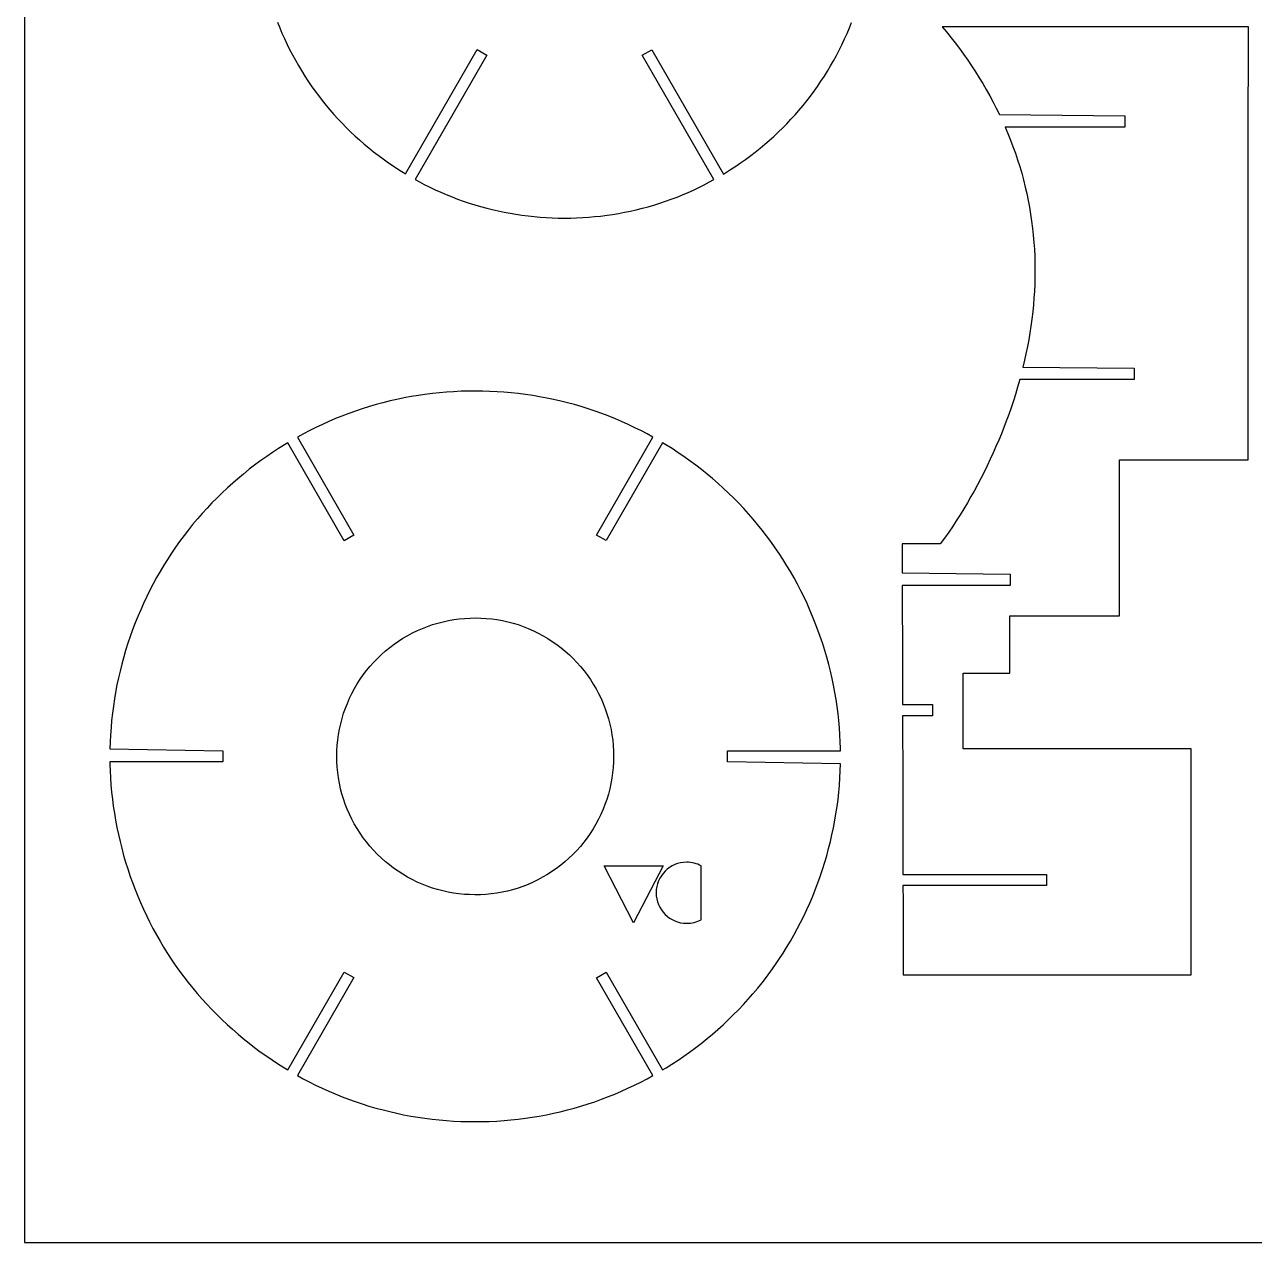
# Model space of a CAD drawing. Extents: x -508 to 692, y -87 to 513.
# Drawn here: x -508.1 to -205.1, y -87.1 to 212.8 of the extents above; entities that cross this region are included whole.
import ezdxf

# ---------------------------------------------------------------- set-up
doc = ezdxf.new("R2010")
doc.units = 0
doc.layers.add('Capa_1', color=7, linetype='CONTINUOUS')

msp = doc.modelspace()

# ---------------------------------------------------------------- linework, layer by layer
at = {"layer": 'Capa_1', "color": 7}
for p, q in [((-508.076059, 512.876138), (-508.076059, -87.12372)), ((-445.782926, 213.467748), (-445.224464, 212.076393)), ((-304.856303, 212.044287), (-304.32502, 213.365793)), ((-279.64382, 212.315088), (-282.030362, 212.316217)), ((-282.030362, 212.316217), (-280.973087, 211.040572)), ((-277.257631, 212.313959), (-279.64382, 212.315088)), ((-272.484548, 212.311137), (-277.257631, 212.313959)), ((-262.894637, 212.306565), (-272.484548, 212.311137)), ((-253.559784, 212.302331), (-262.894637, 212.306565)), ((-244.077117, 212.297392), (-253.559784, 212.302331)), ((-234.887962, 212.292453), (-244.077117, 212.297392)), ((-225.700217, 212.288559), (-234.887962, 212.292453)), ((-215.892642, 212.28362), (-225.700217, 212.288559)), ((-211.240562, 212.280798), (-215.892642, 212.28362)), ((-206.588129, 212.27854), (-211.240562, 212.280798)), ((-206.590669, 207.31672), (-206.588129, 212.27854)), ((-445.224464, 212.076393), (-444.66922, 210.764765)), ((-444.66922, 210.764765), (-444.061032, 209.401279)), ((-444.061032, 209.401279), (-443.384404, 207.962651)), ((-306.71722, 207.892798), (-306.05222, 209.302145)), ((-306.05222, 209.302145), (-305.463081, 210.616595)), ((-305.463081, 210.616595), (-304.856303, 212.044287)), ((-280.973087, 211.040572), (-279.813859, 209.598769)), ((-279.813859, 209.598769), (-278.817615, 208.319597)), ((-443.384404, 207.962651), (-442.783242, 206.74592)), ((-442.783242, 206.74592), (-442.080876, 205.389843)), ((-414.24352, 176.079651), (-396.569015, 206.692648)), ((-396.569015, 206.692648), (-394.187426, 205.31752)), ((-355.958648, 205.272718), (-353.577398, 206.647845)), ((-353.577398, 206.647845), (-335.90182, 176.03379)), ((-308.052837, 205.265662), (-307.377959, 206.56212)), ((-307.377959, 206.56212), (-306.71722, 207.892798)), ((-278.817615, 208.319597), (-277.759987, 206.917658)), ((-277.759987, 206.917658), (-276.75704, 205.544294)), ((-206.593209, 202.354548), (-206.590669, 207.31672)), ((-442.080876, 205.389843), (-441.36262, 204.067279)), ((-441.36262, 204.067279), (-440.615437, 202.755651)), ((-394.187426, 205.31752), (-411.865092, 174.698879)), ((-338.281659, 174.655134), (-355.958648, 205.272718)), ((-309.495698, 202.681212), (-308.778854, 203.93569)), ((-308.778854, 203.93569), (-308.052837, 205.265662)), ((-276.75704, 205.544294), (-275.722342, 204.077444)), ((-275.722342, 204.077444), (-274.761376, 202.666333)), ((-440.615437, 202.755651), (-439.885187, 201.529043)), ((-439.885187, 201.529043), (-439.042754, 200.177198)), ((-439.042754, 200.177198), (-438.269126, 198.989395)), ((-311.873759, 198.877562), (-311.030987, 200.168023)), ((-311.030987, 200.168023), (-310.276042, 201.37664)), ((-310.276042, 201.37664), (-309.495698, 202.681212)), ((-274.761376, 202.666333), (-273.809581, 201.217475)), ((-273.809581, 201.217475), (-272.888831, 199.761561)), ((-206.598147, 192.726537), (-206.593209, 202.354548)), ((-438.269126, 198.989395), (-437.447492, 197.780426)), ((-437.447492, 197.780426), (-436.543309, 196.506543)), ((-313.567459, 196.447276), (-312.728187, 197.624848)), ((-312.728187, 197.624848), (-311.873759, 198.877562)), ((-272.888831, 199.761561), (-272.024526, 198.342689)), ((-272.024526, 198.342689), (-271.147873, 196.846911)), ((-436.543309, 196.506543), (-435.682898, 195.344848)), ((-435.682898, 195.344848), (-434.755798, 194.144698)), ((-434.755798, 194.144698), (-433.788481, 192.944548)), ((-316.28667, 192.935726), (-315.395554, 194.039215)), ((-315.395554, 194.039215), (-314.499498, 195.193856)), ((-314.499498, 195.193856), (-313.567459, 196.447276)), ((-271.147873, 196.846911), (-270.28004, 195.303155)), ((-270.28004, 195.303155), (-269.446426, 193.754108)), ((-433.788481, 192.944548), (-432.87267, 191.852698)), ((-432.87267, 191.852698), (-431.872559, 190.707584)), ((-318.252687, 190.643729), (-317.311476, 191.717584)), ((-317.311476, 191.717584), (-316.28667, 192.935726)), ((-269.446426, 193.754108), (-268.685484, 192.275969)), ((-268.685484, 192.275969), (-267.897379, 190.674005)), ((-206.602719, 182.900265), (-206.598147, 192.726537)), ((-431.872559, 190.707584), (-430.900981, 189.638315)), ((-430.900981, 189.638315), (-429.860287, 188.536943)), ((-429.860287, 188.536943), (-428.836187, 187.494837)), ((-321.377592, 187.349137), (-320.304809, 188.436045)), ((-320.304809, 188.436045), (-319.269392, 189.527893)), ((-319.269392, 189.527893), (-318.252687, 190.643729)), ((-267.897379, 190.674005), (-236.994045, 190.343453)), ((-236.994045, 190.343453), (-236.994045, 187.59355)), ((-428.836187, 187.494837), (-427.774693, 186.455198)), ((-427.774693, 186.455198), (-426.639454, 185.386987)), ((-426.639454, 185.386987), (-425.571581, 184.421081)), ((-324.617165, 184.313837), (-323.508031, 185.313609)), ((-323.508031, 185.313609), (-322.349509, 186.401223)), ((-322.349509, 186.401223), (-321.377592, 187.349137)), ((-236.994045, 187.59355), (-266.488031, 187.59355)), ((-266.488031, 187.59355), (-265.831512, 186.046972)), ((-265.831512, 186.046972), (-265.16582, 184.39068)), ((-425.571581, 184.421081), (-424.401403, 183.402612)), ((-424.401403, 183.402612), (-423.308865, 182.48892)), ((-423.308865, 182.48892), (-422.110831, 181.524779)), ((-328.06592, 181.439051), (-326.844237, 182.419068)), ((-326.844237, 182.419068), (-325.693137, 183.380034)), ((-325.693137, 183.380034), (-324.617165, 184.313837)), ((-265.16582, 184.39068), (-264.577387, 182.840575)), ((-264.577387, 182.840575), (-263.973784, 181.151828)), ((-206.607658, 173.084929), (-206.602719, 182.900265)), ((-422.110831, 181.524779), (-420.971359, 180.643184)), ((-420.971359, 180.643184), (-419.771915, 179.752068)), ((-419.771915, 179.752068), (-418.443354, 178.805212)), ((-418.443354, 178.805212), (-417.309526, 178.029806)), ((-332.874281, 177.952195), (-331.683642, 178.763937)), ((-331.683642, 178.763937), (-330.465148, 179.628948)), ((-330.465148, 179.628948), (-329.154226, 180.599793)), ((-329.154226, 180.599793), (-328.06592, 181.439051)), ((-263.973784, 181.151828), (-263.429095, 179.525522)), ((-263.429095, 179.525522), (-262.917567, 177.895689)), ((-417.309526, 178.029806), (-415.999309, 177.170087)), ((-415.999309, 177.170087), (-414.729648, 176.372809)), ((-414.729648, 176.372809), (-414.24352, 176.079651)), ((-335.90182, 176.03379), (-335.368053, 176.354465)), ((-335.368053, 176.354465), (-334.160848, 177.11082)), ((-334.160848, 177.11082), (-332.874281, 177.952195)), ((-262.917567, 177.895689), (-262.430381, 176.228814)), ((-262.430381, 176.228814), (-261.983059, 174.574286)), ((-411.865092, 174.698879), (-410.823015, 174.12632)), ((-410.823015, 174.12632), (-409.621454, 173.495201)), ((-409.621454, 173.495201), (-408.255837, 172.810812)), ((-408.255837, 172.810812), (-406.897642, 172.163465)), ((-343.306964, 172.099965), (-341.937848, 172.749429)), ((-341.937848, 172.749429), (-340.630087, 173.401362)), ((-340.630087, 173.401362), (-339.313181, 174.089631)), ((-339.313181, 174.089631), (-338.281659, 174.655134)), ((-261.983059, 174.574286), (-261.547731, 172.829094)), ((-261.547731, 172.829094), (-261.18049, 171.218311)), ((-206.612597, 163.562751), (-206.607658, 173.084929)), ((-406.897642, 172.163465), (-405.522148, 171.541165)), ((-405.522148, 171.541165), (-404.21052, 170.978131)), ((-404.21052, 170.978131), (-402.734865, 170.379468)), ((-402.734865, 170.379468), (-401.410537, 169.873584)), ((-401.410537, 169.873584), (-400.035042, 169.377931)), ((-350.211531, 169.315843), (-348.783854, 169.826665)), ((-348.783854, 169.826665), (-347.343815, 170.375587)), ((-347.343815, 170.375587), (-346.022309, 170.90934)), ((-346.022309, 170.90934), (-344.624265, 171.506593)), ((-344.624265, 171.506593), (-343.306964, 172.099965)), ((-261.18049, 171.218311), (-260.833356, 169.548614)), ((-400.035042, 169.377931), (-398.554787, 168.878751)), ((-398.554787, 168.878751), (-397.175792, 168.444834)), ((-397.175792, 168.444834), (-395.720231, 168.019031)), ((-395.720231, 168.019031), (-394.232553, 167.616512)), ((-394.232553, 167.616512), (-392.849664, 167.271848)), ((-392.849664, 167.271848), (-391.367998, 166.933181)), ((-391.367998, 166.933181), (-389.95302, 166.638965)), ((-389.95302, 166.638965), (-388.463592, 166.359565)), ((-360.262537, 166.610037), (-358.784398, 166.914837)), ((-358.784398, 166.914837), (-357.391631, 167.230573)), ((-357.391631, 167.230573), (-355.846126, 167.61369)), ((-355.846126, 167.61369), (-354.47732, 167.982343)), ((-354.47732, 167.982343), (-353.073631, 168.390154)), ((-353.073631, 168.390154), (-351.582792, 168.856173)), ((-351.582792, 168.856173), (-350.211531, 169.315843)), ((-260.833356, 169.548614), (-260.512329, 167.833055)), ((-260.512329, 167.833055), (-260.232576, 166.157361)), ((-388.463592, 166.359565), (-387.022509, 166.118265)), ((-387.022509, 166.118265), (-385.55247, 165.901306)), ((-385.55247, 165.901306), (-384.006937, 165.704456)), ((-384.006937, 165.704456), (-382.575026, 165.550293)), ((-382.575026, 165.550293), (-381.029492, 165.414473)), ((-381.029492, 165.414473), (-379.608532, 165.317106)), ((-379.608532, 165.317106), (-378.072876, 165.241612)), ((-378.072876, 165.241612), (-376.63247, 165.19822)), ((-376.63247, 165.19822), (-375.138809, 165.181993)), ((-375.138809, 165.181993), (-373.507226, 165.196809)), ((-373.507226, 165.196809), (-372.133848, 165.235968)), ((-372.133848, 165.235968), (-370.568926, 165.310756)), ((-370.568926, 165.310756), (-369.073148, 165.411651)), ((-369.073148, 165.411651), (-367.65357, 165.53477)), ((-367.65357, 165.53477), (-366.169081, 165.691756)), ((-366.169081, 165.691756), (-364.592164, 165.890723)), ((-364.592164, 165.890723), (-363.249154, 166.086162)), ((-363.249154, 166.086162), (-361.742087, 166.335223)), ((-361.742087, 166.335223), (-360.262537, 166.610037)), ((-260.232576, 166.157361), (-259.975401, 164.400175)), ((-259.975401, 164.400175), (-259.754915, 162.650397)), ((-259.754915, 162.650397), (-259.580995, 161.015272)), ((-259.580995, 161.015272), (-259.422951, 159.189647)), ((-206.617536, 153.965432), (-206.612597, 163.562751)), ((-259.422951, 159.189647), (-259.310062, 157.494903)), ((-259.310062, 157.494903), (-259.230687, 155.833672)), ((-259.230687, 155.833672), (-259.179887, 154.086364)), ((-259.179887, 154.086364), (-259.162615, 152.346111)), ((-259.162615, 152.346111), (-259.177432, 150.641136)), ((-206.622136, 144.229823), (-206.617536, 153.965432)), ((-259.225762, 148.869839), (-259.302315, 147.196967)), ((-259.177432, 150.641136), (-259.225762, 148.869839)), ((-259.413793, 145.445425), (-259.548907, 143.782078)), ((-259.302315, 147.196967), (-259.413793, 145.445425)), ((-259.548907, 143.782078), (-259.717887, 142.074633)), ((-206.627075, 134.543604), (-206.622136, 144.229823)), ((-259.922498, 140.322386), (-260.163093, 138.53733)), ((-259.717887, 142.074633), (-259.922498, 140.322386)), ((-260.415329, 136.878217), (-260.701784, 135.183825)), ((-260.163093, 138.53733), (-260.415329, 136.878217)), ((-261.011876, 133.513775), (-261.373826, 131.729778)), ((-260.701784, 135.183825), (-261.011876, 133.513775)), ((-206.632014, 124.979798), (-206.627075, 134.543604)), ((-261.373826, 131.729778), (-261.72237, 130.144394)), ((-261.72237, 130.144394), (-262.115718, 128.475403)), ((-262.115718, 128.475403), (-234.723582, 128.183303)), ((-234.723582, 128.183303), (-234.723582, 125.4334)), ((-262.905234, 125.4334), (-263.450276, 123.499825)), ((-234.723582, 125.4334), (-262.905234, 125.4334)), ((-206.636247, 115.722909), (-206.632014, 124.979798)), ((-412.845984, 121.203129), (-414.597144, 120.877162)), ((-411.055989, 121.499109), (-412.845984, 121.203129)), ((-409.472017, 121.731237), (-411.055989, 121.499109)), ((-407.601928, 121.967598), (-409.472017, 121.731237)), ((-405.841567, 122.154923), (-407.601928, 121.967598)), ((-404.162712, 122.300973), (-405.841567, 122.154923)), ((-402.393178, 122.421623), (-404.162712, 122.300973)), ((-400.534039, 122.510523), (-402.393178, 122.421623)), ((-398.914084, 122.557795), (-400.534039, 122.510523)), ((-396.978745, 122.576478), (-398.914084, 122.557795)), ((-395.207095, 122.557795), (-396.978745, 122.576478)), ((-393.503884, 122.507701), (-395.207095, 122.557795)), ((-391.682139, 122.418801), (-393.503884, 122.507701)), ((-390.002212, 122.304501), (-391.682139, 122.418801)), ((-388.168811, 122.143634), (-390.002212, 122.304501)), ((-386.476184, 121.962659), (-388.168811, 122.143634)), ((-384.64315, 121.730179), (-386.476184, 121.962659)), ((-382.9015, 121.473709), (-384.64315, 121.730179)), ((-381.195806, 121.188665), (-382.9015, 121.473709)), ((-263.980854, 121.738758), (-264.478976, 120.169603)), ((-263.450276, 123.499825), (-263.980854, 121.738758)), ((-424.878528, 118.210868), (-426.562322, 117.645012)), ((-423.110039, 118.764729), (-424.878528, 118.210868)), ((-421.446339, 119.24874), (-423.110039, 118.764729)), ((-419.829911, 119.685126), (-421.446339, 119.24874)), ((-417.995128, 120.141268), (-419.829911, 119.685126)), ((-416.348362, 120.514859), (-417.995128, 120.141268)), ((-414.597144, 120.877162), (-416.348362, 120.514859)), ((-379.4298, 120.858465), (-381.195806, 121.188665)), ((-377.756222, 120.511331), (-379.4298, 120.858465)), ((-375.997978, 120.110223), (-377.756222, 120.511331)), ((-374.362839, 119.70347), (-375.997978, 120.110223)), ((-372.600022, 119.227573), (-374.362839, 119.70347)), ((-370.938439, 118.742856), (-372.600022, 119.227573)), ((-369.243695, 118.210868), (-370.938439, 118.742856)), ((-367.487228, 117.619612), (-369.243695, 118.210868)), ((-265.049418, 118.458278), (-265.633265, 116.790344)), ((-264.478976, 120.169603), (-265.049418, 118.458278)), ((-431.459245, 115.777759), (-433.116934, 115.068323)), ((-429.897145, 116.409584), (-431.459245, 115.777759)), ((-428.191083, 117.060459), (-429.897145, 116.409584)), ((-426.562322, 117.645012), (-428.191083, 117.060459)), ((-365.857028, 117.033295), (-367.487228, 117.619612)), ((-364.293178, 116.436043), (-365.857028, 117.033295)), ((-362.540211, 115.726254), (-364.293178, 116.436043)), ((-360.988356, 115.061268), (-362.540211, 115.726254)), ((-266.219582, 115.187322), (-266.835532, 113.573011)), ((-265.633265, 116.790344), (-266.219582, 115.187322)), ((-206.638787, 110.691593), (-206.636247, 115.722909)), ((-437.845567, 112.822893), (-439.405212, 112.006212)), ((-436.298284, 113.595123), (-437.845567, 112.822893)), ((-434.675167, 114.36559), (-436.298284, 113.595123)), ((-433.116934, 115.068323), (-434.675167, 114.36559)), ((-359.358861, 114.324668), (-360.988356, 115.061268)), ((-357.750562, 113.558787), (-359.358861, 114.324668)), ((-356.128122, 112.747045), (-357.750562, 113.558787)), ((-354.710323, 112.002684), (-356.128122, 112.747045)), ((-266.835532, 113.573011), (-267.445837, 112.036311)), ((-444.078812, 109.320868), (-445.505078, 108.426223)), ((-443.252606, 109.817226), (-444.078812, 109.320868)), ((-429.342211, 85.723915), (-443.252606, 109.817226)), ((-439.405212, 112.006212), (-440.875589, 111.199409)), ((-440.875589, 111.199409), (-426.960623, 87.099043)), ((-367.193717, 87.116329), (-353.279456, 111.216695)), ((-350.900661, 109.836981), (-364.811762, 85.741554)), ((-353.279456, 111.216695), (-354.710323, 112.002684)), ((-350.0801, 109.343093), (-350.900661, 109.836981)), ((-348.577972, 108.40047), (-350.0801, 109.343093)), ((-268.080484, 110.498553), (-268.770518, 108.886005)), ((-267.445837, 112.036311), (-268.080484, 110.498553)), ((-206.64161, 105.660629), (-206.638787, 110.691593)), ((-448.438439, 106.466543), (-449.882345, 105.440665)), ((-447.031195, 107.427156), (-448.438439, 106.466543)), ((-445.505078, 108.426223), (-447.031195, 107.427156)), ((-347.021178, 107.380237), (-348.577972, 108.40047)), ((-345.683445, 106.46619), (-347.021178, 107.380237)), ((-344.106161, 105.343298), (-345.683445, 106.46619)), ((-269.465137, 107.322142), (-270.182687, 105.762158)), ((-268.770518, 108.886005), (-269.465137, 107.322142)), ((-452.720428, 103.297893), (-454.171417, 102.132668)), ((-451.437389, 104.287787), (-452.720428, 103.297893)), ((-449.882345, 105.440665), (-451.437389, 104.287787)), ((-342.684128, 104.287081), (-344.106161, 105.343298)), ((-341.335812, 103.245681), (-342.684128, 104.287081)), ((-339.914117, 102.102681), (-341.335812, 103.245681)), ((-270.945393, 104.160194), (-271.715507, 102.596683)), ((-270.182687, 105.762158), (-270.945393, 104.160194)), ((-238.35732, 102.421635), (-238.355626, 105.676715)), ((-238.355626, 105.676715), (-235.725668, 105.675304)), ((-235.725668, 105.675304), (-233.096062, 105.673893)), ((-233.096062, 105.673893), (-227.836499, 105.671635)), ((-227.836499, 105.671635), (-217.059843, 105.665991)), ((-217.059843, 105.665991), (-211.850374, 105.663169)), ((-211.850374, 105.663169), (-206.64161, 105.660629)), ((-455.532434, 100.994959), (-456.804917, 99.889706)), ((-454.171417, 102.132668), (-455.532434, 100.994959)), ((-338.622584, 101.022829), (-339.914117, 102.102681)), ((-337.233006, 99.81527), (-338.622584, 101.022829)), ((-272.50079, 101.053986), (-273.315707, 99.504233)), ((-271.715507, 102.596683), (-272.50079, 101.053986)), ((-238.359013, 99.166554), (-238.35732, 102.421635)), ((-459.492717, 97.413206), (-460.638539, 96.294548)), ((-458.119, 98.703668), (-459.492717, 97.413206)), ((-456.804917, 99.889706), (-458.119, 98.703668)), ((-335.9704, 98.673681), (-337.233006, 99.81527)), ((-334.623862, 97.407915), (-335.9704, 98.673681)), ((-333.365856, 96.17672), (-334.623862, 97.407915)), ((-274.169429, 97.932608), (-274.934957, 96.564889)), ((-273.315707, 99.504233), (-274.169429, 97.932608)), ((-238.361835, 93.041274), (-238.359013, 99.166554)), ((-461.912152, 95.003029), (-463.137702, 93.709745)), ((-460.638624, 96.294548), (-461.912152, 95.003029)), ((-332.153006, 94.944115), (-333.365856, 96.17672)), ((-330.918622, 93.638837), (-332.153006, 94.944115)), ((-275.808434, 95.050414), (-276.693907, 93.563103)), ((-274.934957, 96.564889), (-275.808434, 95.050414)), ((-465.453335, 91.117181), (-466.670418, 89.669734)), ((-464.341379, 92.387534), (-465.453335, 91.117181)), ((-463.137702, 93.709745), (-464.341379, 92.387534)), ((-329.768934, 92.374129), (-330.918622, 93.638837)), ((-328.582189, 91.016287), (-329.768934, 92.374129)), ((-327.498795, 89.726179), (-328.582189, 91.016287)), ((-277.621712, 92.052508), (-278.551634, 90.588128)), ((-276.693907, 93.563103), (-277.621712, 92.052508)), ((-238.365363, 86.326854), (-238.361835, 93.041274)), ((-467.721696, 88.366573), (-468.782852, 86.997443)), ((-466.670418, 89.669734), (-467.721696, 88.366573)), ((-326.352267, 88.30519), (-327.498795, 89.726179)), ((-325.292889, 86.936059), (-326.352267, 88.30519)), ((-279.512601, 89.123747), (-280.416065, 87.79448)), ((-278.551634, 90.588128), (-279.512601, 89.123747)), ((-469.888118, 85.509779), (-470.879057, 84.117012)), ((-468.782852, 86.997443), (-469.888118, 85.509779)), ((-426.960623, 87.099043), (-429.342211, 85.723915)), ((-364.811762, 85.741554), (-367.193717, 87.116329)), ((-324.234189, 85.509779), (-325.292889, 86.936059)), ((-323.161039, 83.998831), (-324.234189, 85.509779)), ((-290.339357, 84.952644), (-291.883451, 84.953773)), ((-291.883451, 84.953773), (-291.880346, 83.815712)), ((-288.795234, 84.951797), (-290.339357, 84.952644)), ((-285.601551, 84.950386), (-288.795234, 84.951797)), ((-284.042979, 84.949822), (-285.601551, 84.950386)), ((-282.483701, 84.948975), (-284.042979, 84.949822)), ((-281.42254, 86.370317), (-282.483701, 84.948975)), ((-280.416065, 87.79448), (-281.42254, 86.370317)), ((-238.368185, 79.97121), (-238.365363, 86.326854)), ((-471.891896, 82.631818), (-472.889552, 81.102173)), ((-470.879057, 84.117012), (-471.891896, 82.631818)), ((-322.186328, 82.566201), (-323.161039, 83.998831)), ((-321.271928, 81.163556), (-322.186328, 82.566201)), ((-291.880346, 83.815712), (-291.877524, 82.678003)), ((-291.877524, 82.678003), (-291.87188, 80.334853)), ((-473.781713, 79.67307), (-474.706357, 78.124729)), ((-472.889552, 81.102173), (-473.781713, 79.67307)), ((-320.27145, 79.559476), (-321.271928, 81.163556)), ((-319.406778, 78.109206), (-320.27145, 79.559476)), ((-291.87188, 80.334853), (-291.865389, 77.838245)), ((-238.371374, 73.414482), (-238.368185, 79.97121)), ((-475.55373, 76.64024), (-476.413802, 75.062618)), ((-474.706357, 78.124729), (-475.55373, 76.64024)), ((-318.521306, 76.555573), (-319.406778, 78.109206)), ((-317.670067, 74.990298), (-318.521306, 76.555573)), ((-291.865389, 77.838245), (-265.242302, 77.440312)), ((-265.242302, 77.440312), (-265.242302, 74.690056)), ((-477.211785, 73.52874), (-477.993541, 71.95147)), ((-476.413802, 75.062618), (-477.211785, 73.52874)), ((-316.835395, 73.379868), (-317.670067, 74.990298)), ((-316.125606, 71.94512), (-316.835395, 73.379868)), ((-265.242302, 74.690056), (-291.857261, 74.690056)), ((-291.857261, 74.690056), (-291.853874, 73.227087)), ((-291.853874, 73.227087), (-291.84823, 70.872648)), ((-238.373068, 70.313918), (-238.371374, 73.414482)), ((-478.781279, 70.279656), (-479.476618, 68.726023)), ((-477.993541, 71.95147), (-478.781279, 70.279656)), ((-315.322317, 70.239793), (-316.125606, 71.94512)), ((-314.600534, 68.623012), (-315.322317, 70.239793)), ((-291.84823, 70.872648), (-291.842303, 68.55525)), ((-238.374761, 67.213354), (-238.373068, 70.313918)), ((-480.195918, 67.031631), (-480.823524, 65.469531)), ((-479.476618, 68.726023), (-480.195918, 67.031631)), ((-399.687429, 66.594399), (-398.338746, 66.670246)), ((-398.338746, 66.670246), (-396.995368, 66.693529)), ((-396.995368, 66.693529), (-395.668585, 66.665674)), ((-395.668585, 66.665674), (-394.38659, 66.590179)), ((-313.942956, 67.071495), (-314.600534, 68.623012)), ((-313.281512, 65.425787), (-313.942956, 67.071495)), ((-291.842303, 68.55525), (-291.836376, 66.130609)), ((-265.368752, 63.662166), (-265.366494, 67.22628)), ((-265.366494, 67.22628), (-261.947372, 67.224869)), ((-261.947372, 67.224869), (-258.528603, 67.223458)), ((-258.528603, 67.223458), (-251.95353, 67.220269)), ((-251.95353, 67.220269), (-245.220767, 67.216741)), ((-245.220767, 67.216741), (-241.797764, 67.215048)), ((-241.797764, 67.215048), (-238.374761, 67.213354)), ((-481.471224, 63.764204), (-482.045518, 62.160123)), ((-480.823524, 65.469531), (-481.471224, 63.764204)), ((-411.314956, 63.583088), (-410.07919, 64.124954)), ((-410.07919, 64.124954), (-408.816246, 64.619196)), ((-408.816246, 64.619196), (-407.601984, 65.04006)), ((-407.601984, 65.04006), (-406.286123, 65.43764)), ((-406.286123, 65.43764), (-404.993912, 65.771368)), ((-404.993912, 65.771368), (-403.662162, 66.058529)), ((-403.662162, 66.058529), (-402.355812, 66.287129)), ((-402.355812, 66.287129), (-401.013168, 66.468104)), ((-401.013168, 66.468104), (-399.687429, 66.594399)), ((-394.38659, 66.590179), (-392.99769, 66.45436)), ((-392.99769, 66.45436), (-391.695234, 66.275502)), ((-391.695234, 66.275502), (-390.380079, 66.041963)), ((-390.380079, 66.041963), (-389.062101, 65.754449)), ((-389.062101, 65.754449), (-387.749768, 65.411902)), ((-387.749768, 65.411902), (-386.520351, 65.039016)), ((-386.520351, 65.039016), (-385.221762, 64.586402)), ((-385.221762, 64.586402), (-383.980351, 64.097099)), ((-383.980351, 64.097099), (-382.734312, 63.547118)), ((-312.622156, 63.685181), (-313.281512, 65.425787)), ((-312.076761, 62.159418), (-312.622156, 63.685181)), ((-291.836376, 66.130609), (-291.83045, 63.751475)), ((-291.83045, 63.751475), (-291.824523, 61.397037)), ((-265.369881, 60.0977), (-265.368752, 63.662166)), ((-482.045518, 62.160123), (-482.610696, 60.481254)), ((-417.04974, 60.221468), (-415.959996, 60.978882)), ((-415.959996, 60.978882), (-414.878012, 61.671738)), ((-414.878012, 61.671738), (-413.674701, 62.378351)), ((-413.674701, 62.378351), (-412.516179, 62.998535)), ((-412.516179, 62.998535), (-411.314956, 63.583088)), ((-382.734312, 63.547118), (-381.543334, 62.963977)), ((-381.543334, 62.963977), (-380.349901, 62.321216)), ((-380.349901, 62.321216), (-379.203712, 61.644235)), ((-379.203712, 61.644235), (-378.068473, 60.912927)), ((-378.068473, 60.912927), (-376.967468, 60.142107)), ((-311.460473, 60.324268), (-312.076761, 62.159418)), ((-291.824523, 61.397037), (-291.818878, 59.097631)), ((-483.191002, 58.634462), (-483.64679, 57.07977)), ((-482.610696, 60.481254), (-483.191002, 58.634462)), ((-421.147607, 56.741668), (-420.167223, 57.677588)), ((-420.167223, 57.677588), (-419.169229, 58.558826)), ((-419.169229, 58.558826), (-418.12289, 59.412901)), ((-418.12289, 59.412901), (-417.04974, 60.221468)), ((-376.967468, 60.142107), (-375.910546, 59.339538)), ((-375.910546, 59.339538), (-374.917829, 58.525327)), ((-374.917829, 58.525327), (-373.873945, 57.598932)), ((-373.873945, 57.598932), (-372.925707, 56.689118)), ((-310.931306, 58.633756), (-311.460473, 60.324268)), ((-310.452572, 56.998279), (-310.931306, 58.633756)), ((-291.818878, 59.097631), (-291.812952, 56.548459)), ((-265.372139, 56.576977), (-265.369881, 60.0977)), ((-484.136107, 55.283779), (-484.568246, 53.563634)), ((-483.64679, 57.07977), (-484.136107, 55.283779)), ((-423.827787, 53.744539), (-422.978636, 54.773591)), ((-422.978636, 54.773591), (-422.070248, 55.788886)), ((-422.070107, 55.788815), (-421.147607, 56.741668)), ((-372.925707, 56.689118), (-371.998946, 55.727093)), ((-371.998946, 55.727093), (-371.101479, 54.71956)), ((-371.101479, 54.71956), (-370.241407, 53.671104)), ((-309.974206, 55.23827), (-310.452572, 56.998279)), ((-309.563939, 53.605615), (-309.974206, 55.23827)), ((-291.812952, 56.548459), (-291.807307, 54.400748)), ((-265.37355, 53.055902), (-265.372139, 56.576977)), ((-484.948202, 51.921806), (-485.314357, 50.189668)), ((-484.568246, 53.563634), (-484.948202, 51.921806)), ((-426.125076, 50.452416), (-425.39412, 51.594711)), ((-425.39412, 51.594711), (-424.65927, 52.649164)), ((-424.65927, 52.649164), (-423.827787, 53.744539)), ((-370.241407, 53.671104), (-369.466368, 52.646991)), ((-369.466368, 52.646991), (-368.681085, 51.517749)), ((-368.681085, 51.517749), (-367.964918, 50.392035)), ((-309.149778, 51.812093), (-309.563939, 53.605615)), ((-308.799456, 50.146276), (-309.149778, 51.812093)), ((-291.807307, 54.400748), (-291.800816, 51.851575)), ((-291.800816, 51.851575), (-291.79489, 49.533473)), ((-276.846589, 50.702522), (-276.845178, 53.061547)), ((-276.845178, 53.061547), (-273.995086, 53.060136)), ((-273.995086, 53.060136), (-271.144994, 53.058725)), ((-271.144994, 53.058725), (-268.259272, 53.057313)), ((-268.259272, 53.057313), (-265.37355, 53.055902)), ((-485.314357, 50.189668), (-485.667135, 48.33829)), ((-427.434587, 48.108561), (-426.806642, 49.287897)), ((-426.806642, 49.287897), (-426.125076, 50.452416)), ((-367.964918, 50.392035), (-367.279823, 49.214463)), ((-367.279823, 49.214463), (-366.658962, 48.042888)), ((-308.453734, 48.330881), (-308.799456, 50.146276)), ((-291.79489, 49.533473), (-291.789245, 47.268287)), ((-276.847718, 48.342438), (-276.846589, 50.702522)), ((-485.936318, 46.759609), (-486.207618, 44.966087)), ((-485.667135, 48.33829), (-485.936318, 46.759609)), ((-429.033376, 44.450255), (-428.565592, 45.646525)), ((-428.565592, 45.646525), (-428.007159, 46.92605)), ((-428.007159, 46.92605), (-427.434587, 48.108561)), ((-366.658962, 48.042888), (-366.071573, 46.821571)), ((-366.071573, 46.821571), (-365.542407, 45.600254)), ((-365.542407, 45.600254), (-365.053118, 44.341191)), ((-308.159178, 46.594862), (-308.453734, 48.330881)), ((-307.9034, 44.884948), (-308.159178, 46.594862)), ((-291.789245, 47.268287), (-291.784165, 45.331889)), ((-276.849693, 43.702352), (-276.847718, 48.342438)), ((-486.439041, 43.199729), (-486.635524, 41.422081)), ((-486.207618, 44.966087), (-486.439041, 43.199729)), ((-429.863109, 41.912019), (-429.470114, 43.197541)), ((-429.470114, 43.197541), (-429.033376, 44.450255)), ((-365.053118, 44.341191), (-364.615674, 43.070485)), ((-364.615674, 43.070485), (-364.232557, 41.800485)), ((-307.671978, 43.10342), (-307.9034, 44.884948)), ((-307.484667, 41.404443), (-307.671978, 43.10342)), ((-291.784165, 45.331889), (-284.442154, 45.331889)), ((-284.442154, 42.581987), (-291.777476, 42.581987)), ((-291.777476, 42.581987), (-291.770985, 40.117128)), ((-284.442154, 45.331889), (-284.442154, 42.581987)), ((-276.851951, 39.170569), (-276.849693, 43.702352)), ((-486.788629, 39.740743), (-486.921979, 37.854793)), ((-486.635524, 41.422081), (-486.788629, 39.740743)), ((-430.497065, 39.306403), (-430.20742, 40.606036)), ((-430.20742, 40.606036), (-429.863109, 41.912019)), ((-364.232557, 41.800485), (-363.907973, 40.557649)), ((-363.907973, 40.557649), (-363.607435, 39.194868)), ((-307.322728, 39.608098), (-307.484667, 41.404443)), ((-307.204195, 37.927818), (-307.322728, 39.608098)), ((-291.770985, 40.117128), (-291.765623, 37.818781)), ((-486.921979, 37.854793), (-487.006646, 36.182626)), ((-431.063964, 35.304844), (-430.926381, 36.659864)), ((-430.926381, 36.659864), (-430.739409, 37.973255)), ((-430.739409, 37.973255), (-430.497065, 39.306403)), ((-363.607435, 39.194868), (-363.375307, 37.901585)), ((-363.375307, 37.901585), (-363.19079, 36.578316)), ((-363.19079, 36.578316), (-363.057101, 35.235996)), ((-307.112839, 36.103956), (-307.204195, 37.927818)), ((-291.765623, 37.818781), (-291.759696, 35.5162)), ((-276.854491, 34.457458), (-276.853362, 36.813661)), ((-276.853362, 36.813661), (-276.851951, 39.170569)), ((-487.006646, 36.182626), (-487.060268, 34.450487)), ((-487.060268, 34.450487), (-459.237052, 33.972826)), ((-459.237052, 33.972826), (-459.237052, 31.222923)), ((-431.174737, 32.59798), (-431.146176, 33.972755)), ((-431.146176, 33.972755), (-431.063964, 35.304844)), ((-363.057101, 35.235996), (-362.977007, 33.882035)), ((-362.977007, 33.882035), (-362.952453, 32.597924)), ((-334.886977, 31.222923), (-334.886977, 33.972826)), ((-334.886977, 33.972826), (-307.055972, 33.972826)), ((-307.0698, 34.696726), (-307.112839, 36.103956)), ((-307.055972, 33.972826), (-307.0698, 34.696726)), ((-291.759696, 35.5162), (-291.75377, 33.080975)), ((-274.78933, 34.456893), (-276.854491, 34.457458)), ((-272.723463, 34.455482), (-274.78933, 34.456893)), ((-268.592788, 34.453225), (-272.723463, 34.455482)), ((-260.932572, 34.449697), (-268.592788, 34.453225)), ((-252.625713, 34.445463), (-260.932572, 34.449697)), ((-244.689624, 34.441597), (-252.625713, 34.445463)), ((-236.565152, 34.437364), (-244.689624, 34.441597)), ((-228.387763, 34.433469), (-236.565152, 34.437364)), ((-224.524494, 34.431776), (-228.387763, 34.433469)), ((-220.661224, 34.430082), (-224.524494, 34.431776)), ((-220.662353, 32.238274), (-220.661224, 34.430082)), ((-459.237052, 31.222923), (-487.066618, 31.222923)), ((-487.066618, 31.222923), (-487.053072, 30.545237)), ((-487.053072, 30.545237), (-487.009694, 29.09144)), ((-431.149337, 31.313164), (-431.174737, 32.59798)), ((-431.069609, 29.959203), (-431.149337, 31.313164)), ((-362.980676, 31.222796), (-363.06252, 29.89106)), ((-362.952453, 32.597924), (-362.980676, 31.222796)), ((-307.061616, 30.744556), (-334.886977, 31.222923)), ((-307.115238, 29.01277), (-307.061616, 30.744556)), ((-291.75377, 33.080975), (-291.747843, 30.661273)), ((-291.747843, 30.661273), (-291.742199, 28.450767)), ((-220.665175, 26.438607), (-220.662353, 32.238274)), ((-487.009694, 29.09144), (-486.917605, 27.267579)), ((-430.935892, 28.616883), (-431.069609, 29.959203)), ((-430.751036, 27.293614), (-430.935892, 28.616883)), ((-430.518909, 25.999978), (-430.751036, 27.293614)), ((-363.200809, 28.536041), (-363.387076, 27.223002)), ((-363.06252, 29.89106), (-363.200809, 28.536041)), ((-307.33396, 25.454654), (-307.200272, 27.340956)), ((-307.200272, 27.340956), (-307.115238, 29.01277)), ((-291.742199, 28.450767), (-291.736272, 26.08892)), ((-486.917605, 27.267579), (-486.799072, 25.586945)), ((-486.799072, 25.586945), (-486.637132, 23.791306)), ((-430.219048, 24.636491), (-430.518909, 25.999978)), ((-429.894153, 23.394008), (-430.219048, 24.636491)), ((-363.919064, 24.590221), (-364.263714, 23.284238)), ((-363.629787, 25.889854), (-363.919064, 24.590221)), ((-363.387076, 27.223002), (-363.629787, 25.889854)), ((-307.486727, 23.773315), (-307.33396, 25.454654)), ((-291.736272, 26.08892), (-291.729781, 23.643464)), ((-220.669042, 18.417146), (-220.665175, 26.438607)), ((-486.637132, 23.791306), (-486.450527, 22.091976)), ((-486.450527, 22.091976), (-486.219105, 20.310448)), ((-429.511037, 22.123655), (-429.894153, 23.394008)), ((-429.073254, 20.85295), (-429.511037, 22.123655)), ((-364.65637, 21.999421), (-365.093109, 20.746354)), ((-364.263714, 23.284238), (-364.65637, 21.999421)), ((-307.914633, 20.229662), (-307.683577, 21.99602)), ((-307.683577, 21.99602), (-307.486727, 23.773315)), ((-291.729781, 23.643464), (-291.724136, 21.193423)), ((-486.219105, 20.310448), (-485.96265, 18.600534)), ((-485.96265, 18.600534), (-485.668066, 16.864868)), ((-428.584275, 19.593886), (-429.073254, 20.85295)), ((-428.054403, 18.372216), (-428.584275, 19.593886)), ((-427.467381, 17.151253), (-428.054403, 18.372216)), ((-366.118987, 18.271266), (-366.691531, 17.088754)), ((-365.560525, 19.550438), (-366.118987, 18.271266)), ((-365.093109, 20.746354), (-365.560525, 19.550438)), ((-308.455088, 16.857459), (-308.186272, 18.435787)), ((-308.186272, 18.435787), (-307.914633, 20.229662)), ((-291.724136, 21.193423), (-291.718492, 18.981153)), ((-291.718492, 18.981153), (-291.712001, 16.496539)), ((-220.67257, 10.392157), (-220.669042, 18.417146)), ((-485.668066, 16.864868), (-485.323049, 15.04912)), ((-426.845815, 15.978972), (-427.467381, 17.151253)), ((-426.161059, 14.8014), (-426.845815, 15.978972)), ((-367.319504, 15.909418), (-368.000336, 14.744899)), ((-366.691531, 17.088754), (-367.319504, 15.909418)), ((-308.807866, 15.005729), (-308.455088, 16.857459)), ((-291.712001, 16.496539), (-291.706356, 14.260267)), ((-485.323049, 15.04912), (-484.972388, 13.383656)), ((-484.972388, 13.383656), (-484.558227, 11.590134)), ((-425.444214, 13.676067), (-426.161059, 14.8014)), ((-424.65927, 12.546811), (-425.444214, 13.676067)), ((-423.883864, 11.522344), (-424.65927, 12.546811)), ((-369.466509, 12.548843), (-370.297287, 11.453115)), ((-368.731659, 13.602604), (-369.466509, 12.548843)), ((-368.000336, 14.744899), (-368.731659, 13.602604)), ((-309.554005, 11.632129), (-309.174049, 13.273957)), ((-309.174049, 13.273957), (-308.807866, 15.005729)), ((-291.706356, 14.260267), (-291.70043, 11.831745)), ((-484.558227, 11.590134), (-484.147961, 9.95714)), ((-484.147961, 9.95714), (-483.669594, 8.196412)), ((-423.023115, 10.473889), (-423.883864, 11.522344)), ((-422.125987, 9.466356), (-423.023115, 10.473889)), ((-421.198548, 8.504683), (-422.125987, 9.466356)), ((-372.054459, 9.408415), (-372.976987, 8.455548)), ((-371.14607, 10.423371), (-372.054459, 9.408415)), ((-370.297287, 11.453115), (-371.14607, 10.423371)), ((-310.475799, 8.115979), (-309.986144, 9.911618)), ((-309.986144, 9.911618), (-309.554005, 11.632129)), ((-291.70043, 11.831745), (-291.694785, 9.451567)), ((-291.694785, 9.451567), (-291.688859, 7.182839)), ((-220.676436, 2.481807), (-220.67257, 10.392157)), ((-483.669594, 8.196412), (-483.191227, 6.56164)), ((-483.191227, 6.56164), (-482.661694, 4.871467)), ((-420.25062, 7.594488), (-421.198548, 8.504683)), ((-419.206736, 6.668433), (-420.25062, 7.594488)), ((-418.213314, 5.853177), (-419.206736, 6.668433)), ((-374.955026, 6.638743), (-376.000998, 5.784315)), ((-373.957003, 7.52001), (-374.955026, 6.638743)), ((-372.976987, 8.455548), (-373.957003, 7.52001)), ((-311.511555, 4.714157), (-310.93125, 6.560934)), ((-310.93125, 6.560934), (-310.475799, 8.115979)), ((-291.688859, 7.182839), (-291.682932, 4.795606)), ((-482.661694, 4.871467), (-482.045744, 3.035979)), ((-482.045744, 3.035979), (-481.500349, 1.510201)), ((-417.15642, 5.051299), (-418.213314, 5.853177)), ((-416.055754, 4.280155), (-417.15642, 5.051299)), ((-414.919442, 3.549172), (-416.055754, 4.280155)), ((-413.773253, 2.872544), (-414.919442, 3.549172)), ((-379.245142, 3.525832), (-380.44882, 2.818893)), ((-378.163864, 4.217982), (-379.245142, 3.525832)), ((-377.074515, 4.97541), (-378.163864, 4.217982)), ((-376.000998, 5.784315), (-377.074515, 4.97541)), ((-365.314399, 5.601746), (-350.781733, 5.601746)), ((-358.047883, -8.446571), (-365.314399, 5.601746)), ((-365.314399, 5.601746), (-365.314399, 5.601746)), ((-350.781733, 5.601746), (-358.047883, -8.446571)), ((-341.414241, -7.631654), (-341.414241, 5.622545)), ((-312.651027, 1.431207), (-312.077044, 3.035273)), ((-312.077044, 3.035273), (-311.511555, 4.714157)), ((-291.682932, 4.795606), (-291.679828, 3.500912)), ((-291.679828, 3.500912), (-256.302928, 3.500912)), ((-256.302928, 3.500912), (-256.302928, 0.750995)), ((-481.500349, 1.510201), (-480.840655, -0.230038)), ((-412.580526, 2.229783), (-413.773253, 2.872544)), ((-411.389181, 1.646655), (-412.580526, 2.229783)), ((-410.142464, 1.097027), (-411.389181, 1.646655)), ((-408.90142, 0.607005), (-410.142464, 1.097027)), ((-407.602126, 0.155111), (-408.90142, 0.607005)), ((-406.373048, -0.217761), (-407.602126, 0.155111)), ((-386.520492, 0.156465), (-387.837059, -0.241101)), ((-385.306909, 0.577315), (-386.520492, 0.156465)), ((-384.043992, 1.07191), (-385.306909, 0.577315)), ((-382.808536, 1.613804), (-384.043992, 1.07191)), ((-381.607342, 2.19871), (-382.808536, 1.613804)), ((-380.44882, 2.818893), (-381.607342, 2.19871)), ((-313.298727, -0.274121), (-312.651027, 1.431207)), ((-256.302928, 0.750995), (-291.672772, 0.750995)), ((-291.672772, 0.750995), (-291.672772, 0.034517)), ((-291.672772, 0.034517), (-291.667128, -2.235961)), ((-220.679964, -5.553765), (-220.676436, 2.481807)), ((-480.840655, -0.230038), (-480.179211, -1.876099)), ((-480.179211, -1.876099), (-479.521266, -3.427983)), ((-405.060348, -0.559984), (-406.373048, -0.217761)), ((-403.74237, -0.847484), (-405.060348, -0.559984)), ((-402.426876, -1.080317), (-403.74237, -0.847484)), ((-401.125126, -1.259528), (-402.426876, -1.080317)), ((-399.735887, -1.395362), (-401.125126, -1.259528)), ((-398.454231, -1.470489), (-399.735887, -1.395362)), ((-397.127448, -1.498147), (-398.454231, -1.470489)), ((-395.783364, -1.47444), (-397.127448, -1.498147)), ((-394.435048, -1.398579), (-395.783364, -1.47444)), ((-393.109648, -1.272623), (-394.435048, -1.398579)), ((-391.767004, -1.091324), (-393.109648, -1.272623)), ((-390.459948, -0.862724), (-391.767004, -1.091324)), ((-389.128903, -0.574857), (-390.459948, -0.862724)), ((-387.837059, -0.241101), (-389.128903, -0.574857)), ((-314.645633, -3.530627), (-313.926305, -1.836249)), ((-313.926305, -1.836249), (-313.298727, -0.274121)), ((-291.667128, -2.235961), (-291.660636, -4.731511)), ((-479.521266, -3.427983), (-478.799483, -5.04441)), ((-478.799483, -5.04441), (-477.99656, -6.749738)), ((-316.12871, -6.755721), (-315.340972, -5.08426)), ((-315.340972, -5.08426), (-314.645633, -3.530627)), ((-291.660636, -4.731511), (-291.65471, -7.006589)), ((-220.681939, -9.752159), (-220.679964, -5.553765)), ((-477.99656, -6.749738), (-477.286433, -8.184838)), ((-477.286433, -8.184838), (-476.452099, -9.795255)), ((-317.708449, -9.86756), (-316.910466, -8.333682)), ((-316.910466, -8.333682), (-316.12871, -6.755721)), ((-291.65471, -7.006589), (-291.648783, -9.434405)), ((-476.452099, -9.795255), (-475.600494, -11.359838)), ((-475.600494, -11.359838), (-474.715022, -12.913472)), ((-319.415894, -12.929332), (-318.568522, -11.444505)), ((-318.568522, -11.444505), (-317.708449, -9.86756)), ((-291.648783, -9.434405), (-291.643139, -11.651261)), ((-291.643139, -11.651261), (-291.637494, -14.072022)), ((-220.683351, -12.518304), (-220.683068, -11.637771)), ((-220.683068, -11.637771), (-220.681939, -9.752159)), ((-474.715022, -12.913472), (-473.850716, -14.364094)), ((-473.850716, -14.364094), (-472.849871, -15.968866)), ((-321.232699, -15.906777), (-320.34051, -14.477688)), ((-320.34051, -14.477688), (-319.415894, -12.929332)), ((-291.637494, -14.072022), (-291.631568, -16.407044)), ((-220.686173, -18.821737), (-220.683633, -13.355093)), ((-220.683633, -13.355093), (-220.683351, -12.518304)), ((-472.849871, -15.968866), (-471.935471, -17.370805)), ((-471.935471, -17.370805), (-470.961466, -18.803421)), ((-323.243194, -18.921954), (-322.230016, -17.436421)), ((-322.230016, -17.436421), (-321.232699, -15.906777)), ((-291.631568, -16.407044), (-291.625641, -18.753722)), ((-470.961466, -18.803421), (-469.887977, -20.314382)), ((-469.887977, -20.314382), (-468.870199, -21.687055)), ((-443.253255, -44.622182), (-429.341816, -20.527827)), ((-429.341816, -20.527827), (-426.960566, -21.903294)), ((-367.193294, -21.921977), (-364.811705, -20.54651)), ((-364.811705, -20.54651), (-350.90131, -44.640866)), ((-325.3394, -21.802032), (-324.234133, -20.314382)), ((-324.234133, -20.314382), (-323.243194, -18.921954)), ((-291.625641, -18.753722), (-291.622819, -19.973994)), ((-291.622819, -19.973994), (-291.622819, -21.194238)), ((-291.622819, -21.194238), (-290.529208, -21.194238)), ((-290.529208, -21.194238), (-289.435596, -21.194238)), ((-289.435596, -21.194238), (-287.248741, -21.197061)), ((-287.248741, -21.197061), (-282.874635, -21.199883)), ((-282.874635, -21.199883), (-273.653033, -21.204681)), ((-273.653033, -21.204681), (-265.01421, -21.208632)), ((-220.687302, -21.229798), (-220.686455, -19.98661)), ((-220.686455, -19.365354), (-220.686173, -18.821737)), ((-220.686455, -19.98661), (-220.686455, -19.365354)), ((-468.870199, -21.687055), (-467.770238, -23.109794)), ((-467.770238, -23.109794), (-466.62371, -24.531121)), ((-426.960566, -21.903294), (-440.875166, -46.00366)), ((-353.279033, -46.021666), (-367.193294, -21.921977)), ((-327.451833, -24.474677), (-326.400555, -23.171177)), ((-326.400555, -23.171177), (-325.3394, -21.802032)), ((-265.01421, -21.208632), (-256.373977, -21.212865)), ((-256.373977, -21.212865), (-247.457872, -21.217381)), ((-247.457872, -21.217381), (-238.68076, -21.221614)), ((-238.68076, -21.221614), (-229.664113, -21.225847)), ((-229.664113, -21.225847), (-225.176074, -21.22867)), ((-225.175341, -21.226976), (-220.687302, -21.229798)), ((-466.62371, -24.531121), (-465.540344, -25.820905)), ((-465.540344, -25.820905), (-464.353233, -27.178394)), ((-464.353233, -27.178394), (-463.203544, -28.443455)), ((-330.98455, -28.514349), (-329.780505, -27.192138)), ((-329.780505, -27.192138), (-328.668549, -25.921432)), ((-328.668549, -25.921432), (-327.451833, -24.474677)), ((-463.203544, -28.443455), (-461.968822, -29.748366)), ((-461.968822, -29.748366), (-460.75631, -30.981677)), ((-333.483966, -31.098799), (-332.2101, -29.807632)), ((-332.2101, -29.807632), (-330.98455, -28.514349)), ((-460.75631, -30.981677), (-459.498305, -32.212871)), ((-459.498305, -32.212871), (-458.151766, -33.478638)), ((-336.003166, -33.508271), (-334.62945, -32.21781)), ((-334.62945, -32.21781), (-333.483966, -31.098799)), ((-458.151766, -33.478638), (-456.888822, -34.619888)), ((-456.888822, -34.619888), (-455.499922, -35.827799)), ((-455.499922, -35.827799), (-454.207711, -36.907299)), ((-339.95075, -36.936904), (-338.589733, -35.79921)), ((-338.589733, -35.79921), (-337.317249, -34.695016)), ((-337.317249, -34.695016), (-336.003166, -33.508271)), ((-454.207711, -36.907299), (-452.786355, -38.050299)), ((-452.786355, -38.050299), (-451.438038, -39.092038)), ((-451.438038, -39.092038), (-450.015977, -40.148622)), ((-344.239822, -40.245621), (-342.684777, -39.092038)), ((-342.684777, -39.092038), (-341.402077, -38.102144)), ((-341.402077, -38.102144), (-339.95075, -36.936904)), ((-450.015977, -40.148622), (-448.439088, -41.270794)), ((-448.439088, -41.270794), (-447.100988, -42.184488)), ((-447.100988, -42.184488), (-445.544533, -43.20506)), ((-348.617427, -43.23046), (-347.090972, -42.231393)), ((-347.090972, -42.231393), (-345.683727, -41.271499)), ((-345.683727, -41.271499), (-344.239822, -40.245621)), ((-445.544533, -43.20506), (-444.042038, -44.148049)), ((-444.042038, -44.148049), (-443.253255, -44.622182)), ((-350.90131, -44.640866), (-350.043355, -44.125471)), ((-350.043355, -44.125471), (-348.617427, -43.23046)), ((-440.875166, -46.00366), (-439.411844, -46.807994)), ((-439.411844, -46.807994), (-437.994044, -47.55131)), ((-437.994044, -47.55131), (-436.371944, -48.363744)), ((-436.371944, -48.363744), (-434.762938, -49.129271)), ((-359.446661, -49.17056), (-357.823883, -48.39936)), ((-357.823883, -48.39936), (-356.276938, -47.627849)), ((-356.276938, -47.627849), (-354.716955, -46.811154)), ((-354.716955, -46.811154), (-353.279033, -46.021666)), ((-434.762938, -49.129271), (-433.133472, -49.865871)), ((-433.133472, -49.865871), (-431.581955, -50.53121)), ((-431.581955, -50.53121), (-429.829355, -51.240999)), ((-429.829355, -51.240999), (-428.264772, -51.83756)), ((-365.930716, -51.865049), (-364.224683, -51.214188)), ((-364.224683, -51.214188), (-362.662583, -50.582377)), ((-362.662583, -50.582377), (-361.004866, -49.873294)), ((-361.004866, -49.873294), (-359.446661, -49.17056)), ((-428.264772, -51.83756), (-426.6346, -52.423849)), ((-426.6346, -52.423849), (-424.878472, -53.015838)), ((-424.878472, -53.015838), (-423.248272, -53.527705)), ((-423.248272, -53.527705), (-421.522144, -54.032177)), ((-421.522144, -54.032177), (-419.758961, -54.508427)), ((-419.758961, -54.508427), (-418.123822, -54.914827)), ((-376.127038, -54.945871), (-374.291888, -54.489744)), ((-374.291888, -54.489744), (-372.67546, -54.05371)), ((-372.67546, -54.05371), (-371.01176, -53.570038)), ((-371.01176, -53.570038), (-369.243638, -53.015838)), ((-369.243638, -53.015838), (-367.623683, -52.471488)), ((-367.623683, -52.471488), (-365.930716, -51.865049)), ((-418.123822, -54.914827), (-416.366283, -55.315949)), ((-416.366283, -55.315949), (-414.692705, -55.663083)), ((-414.692705, -55.663083), (-412.926699, -55.993988)), ((-412.926699, -55.993988), (-411.220666, -56.278299)), ((-411.220666, -56.278299), (-409.478988, -56.534782)), ((-409.478988, -56.534782), (-407.645983, -56.76691)), ((-407.645983, -56.76691), (-405.952988, -56.948944)), ((-405.952988, -56.948944), (-404.119588, -57.108766)), ((-404.119588, -57.108766), (-402.439688, -57.223066)), ((-402.439688, -57.223066), (-400.617916, -57.311966)), ((-400.617916, -57.311966), (-398.914733, -57.362399)), ((-398.914733, -57.362399), (-397.14376, -57.381308)), ((-397.14376, -57.381308), (-395.207744, -57.362399)), ((-395.207744, -57.362399), (-393.588466, -57.315466)), ((-393.588466, -57.315466), (-391.728988, -57.225888)), ((-391.728988, -57.225888), (-389.959455, -57.105944)), ((-389.959455, -57.105944), (-388.2806, -56.959188)), ((-388.2806, -56.959188), (-386.519872, -56.772555)), ((-386.519872, -56.772555), (-384.650149, -56.535488)), ((-384.650149, -56.535488), (-383.065838, -56.304066)), ((-383.065838, -56.304066), (-381.276183, -56.007732)), ((-381.276183, -56.007732), (-379.524994, -55.681766)), ((-379.524994, -55.681766), (-377.773466, -55.319816)), ((-377.773466, -55.319816), (-376.127038, -54.945871)), ((-508.076059, -87.12372), (691.923658, -87.12372)), ((-508.076059, -87.12372), (-508.076059, -87.12372))]:
    msp.add_line(p, q, dxfattribs=at)
for points in [[(-344.963552, 6.511912), (-349.115041, 6.511912), (-352.480203, 3.146751), (-352.480203, -1.004738)], [(-341.414241, 5.622545), (-342.47153, 6.190179), (-343.679808, 6.511912), (-344.963552, 6.511912)], [(-352.480203, -1.004738), (-352.480203, -5.15586), (-349.115041, -8.521021), (-344.963552, -8.521021)], [(-344.963552, -8.521021), (-343.679808, -8.521021), (-342.47153, -8.198582), (-341.414241, -7.631654)]]:
    msp.add_open_spline(points, degree=3, dxfattribs=at)

doc.saveas('drawing.dxf')
